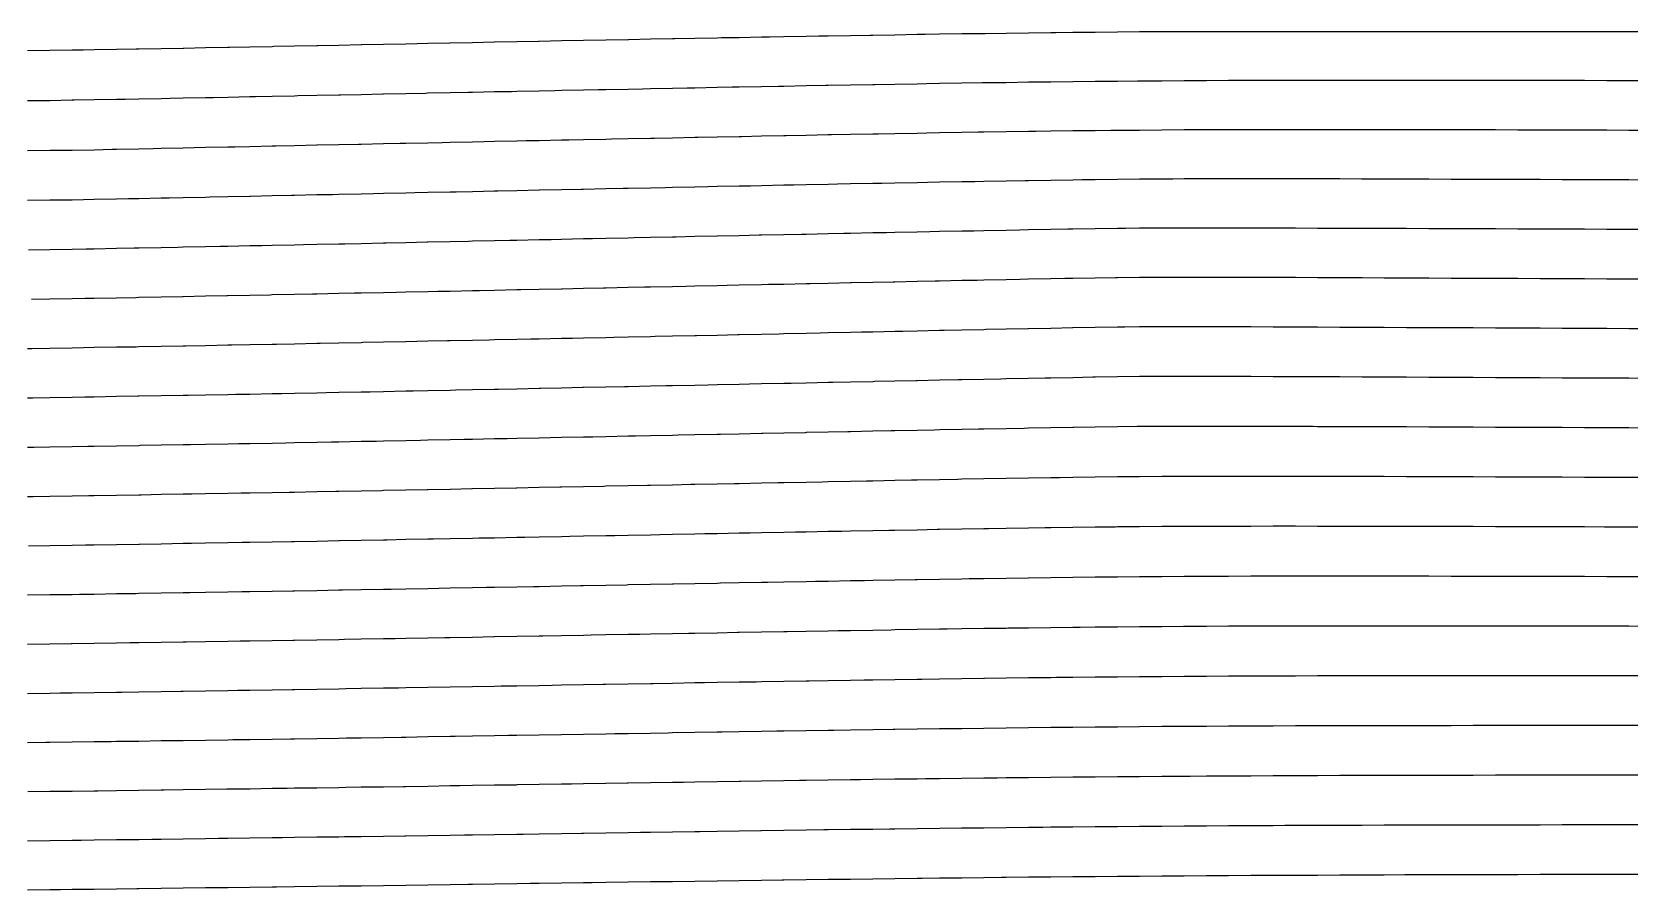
# Model space of a CAD drawing. Header units: metres. Extents: x 228 to 3387, y 40 to 163.
# Drawn here: x 813.5 to 1040.6, y 40.9 to 163 of the extents above; entities that cross this region are included whole.
import ezdxf

# ---------------------------------------------------------------- set-up
doc = ezdxf.new("R2010")
doc.units = ezdxf.units.M
for name, color, linetype in [('Contour_Level_10', 7, 'Continuous'), ('Contour_Level_11', 7, 'Continuous'), ('Contour_Level_12', 7, 'Continuous'), ('Contour_Level_13', 7, 'Continuous'), ('Contour_Level_14', 7, 'Continuous'), ('Contour_Level_15', 7, 'Continuous'), ('Contour_Level_16', 7, 'Continuous'), ('Contour_Level_17', 7, 'Continuous'), ('Contour_Level_18', 7, 'Continuous'), ('Contour_Level_19', 7, 'Continuous'), ('Contour_Level_20', 7, 'Continuous'), ('Contour_Level_21', 7, 'Continuous'), ('Contour_Level_22', 7, 'Continuous'), ('Contour_Level_23', 7, 'Continuous'), ('Contour_Level_6', 7, 'Continuous'), ('Contour_Level_7', 7, 'Continuous'), ('Contour_Level_8', 7, 'Continuous'), ('Contour_Level_9', 7, 'Continuous')]:
    doc.layers.add(name, color=color, linetype=linetype)

msp = doc.modelspace()

# ---------------------------------------------------------------- linework, layer by layer
at = {"layer": 'Contour_Level_10'}
msp.add_lwpolyline([(1043.73, 134.88), (1040.57, 134.89), (1037.41, 134.9), (1034.25, 134.92), (1031.4, 134.93), (1031.09, 134.93), (1027.93, 134.94), (1024.76, 134.96), (1021.6, 134.97), (1018.44, 134.98), (1015.28, 134.99), (1012.12, 135.01), (1008.96, 135.02), (1005.79, 135.03), (1002.63, 135.04), (1000.03, 135.05), (999.47, 135.05), (996.31, 135.06), (993.15, 135.07), (989.98, 135.08), (986.82, 135.09), (983.66, 135.09), (980.5, 135.1), (977.34, 135.1), (974.18, 135.09), (971.01, 135.07), (969.02, 135.05), (967.85, 135.04), (964.69, 134.99), (961.53, 134.94), (960.82, 134.93), (958.37, 134.89), (955.21, 134.83), (953.94, 134.8), (952.04, 134.77), (948.88, 134.71), (947.46, 134.68), (945.72, 134.65), (942.56, 134.59), (941.18, 134.56), (939.4, 134.52), (936.23, 134.46), (935.02, 134.44), (933.07, 134.4), (929.91, 134.33), (928.95, 134.31), (926.75, 134.27), (923.59, 134.2), (922.93, 134.19), (920.43, 134.14), (917.26, 134.07), (916.94, 134.07), (914.1, 134.01), (910.99, 133.94), (910.94, 133.94), (907.78, 133.88), (905.06, 133.82), (904.62, 133.81), (901.46, 133.74), (899.15, 133.7), (898.29, 133.68), (895.13, 133.61), (893.25, 133.57), (891.97, 133.55), (888.81, 133.48), (887.36, 133.45), (885.65, 133.41), (882.48, 133.35), (881.48, 133.33), (879.32, 133.28), (876.16, 133.22), (875.61, 133.2), (873, 133.15), (869.84, 133.08), (869.74, 133.08), (866.68, 133.02), (863.88, 132.96), (863.51, 132.95), (860.35, 132.88), (858.01, 132.83), (857.19, 132.82), (854.03, 132.75), (852.13, 132.71), (850.87, 132.69), (847.71, 132.62), (846.23, 132.59), (844.54, 132.55), (841.38, 132.49), (840.3, 132.47), (838.22, 132.42), (835.06, 132.36), (834.29, 132.34), (831.9, 132.29), (828.73, 132.23), (828.07, 132.22), (825.57, 132.17), (822.41, 132.12), (821.25, 132.1), (819.25, 132.06), (816.09, 132.02), (813.05, 131.97)], dxfattribs=at)
at = {"layer": 'Contour_Level_11'}
msp.add_lwpolyline([(1043.73, 127.82), (1040.57, 127.84), (1037.41, 127.85), (1034.25, 127.86), (1031.09, 127.88), (1027.93, 127.89), (1024.76, 127.91), (1024.25, 127.91), (1021.6, 127.92), (1018.44, 127.94), (1015.28, 127.95), (1012.12, 127.96), (1008.96, 127.98), (1005.79, 127.99), (1002.63, 128.01), (999.47, 128.02), (996.49, 128.03), (996.31, 128.03), (993.15, 128.05), (989.98, 128.06), (986.82, 128.07), (983.66, 128.08), (980.5, 128.09), (977.34, 128.09), (974.18, 128.09), (971.01, 128.08), (967.85, 128.04), (967.56, 128.03), (964.69, 127.99), (961.53, 127.93), (960.4, 127.91), (958.37, 127.87), (955.21, 127.81), (954.05, 127.79), (952.04, 127.75), (948.88, 127.68), (947.93, 127.66), (945.72, 127.62), (942.56, 127.55), (941.93, 127.54), (939.4, 127.49), (936.23, 127.42), (935.98, 127.42), (933.07, 127.36), (930.06, 127.29), (929.91, 127.29), (926.75, 127.23), (924.16, 127.17), (923.59, 127.16), (920.43, 127.09), (918.27, 127.05), (917.26, 127.03), (914.1, 126.96), (912.39, 126.92), (910.94, 126.89), (907.78, 126.83), (906.52, 126.8), (904.62, 126.76), (901.46, 126.7), (900.65, 126.68), (898.29, 126.63), (895.13, 126.56), (894.78, 126.56), (891.97, 126.5), (888.91, 126.43), (888.81, 126.43), (885.65, 126.36), (883.04, 126.31), (882.48, 126.3), (879.32, 126.23), (877.15, 126.19), (876.16, 126.17), (873, 126.1), (871.26, 126.06), (869.84, 126.03), (866.68, 125.97), (865.36, 125.94), (863.51, 125.9), (860.35, 125.84), (859.42, 125.82), (857.19, 125.77), (854.03, 125.71), (853.45, 125.69), (850.87, 125.64), (847.71, 125.58), (847.41, 125.57), (844.54, 125.51), (841.38, 125.45), (841.27, 125.45), (838.22, 125.39), (835.06, 125.33), (834.95, 125.32), (831.9, 125.27), (828.73, 125.21), (828.3, 125.2), (825.57, 125.15), (822.41, 125.1), (821.13, 125.08), (819.25, 125.05), (816.09, 125), (813.47, 124.95)], dxfattribs=at)
at = {"layer": 'Contour_Level_12'}
msp.add_lwpolyline([(1043.73, 120.77), (1040.57, 120.78), (1037.41, 120.8), (1034.25, 120.81), (1031.09, 120.83), (1027.93, 120.84), (1024.76, 120.86), (1021.6, 120.87), (1018.44, 120.89), (1017.12, 120.89), (1015.28, 120.9), (1012.12, 120.92), (1008.96, 120.93), (1005.79, 120.95), (1002.63, 120.96), (999.47, 120.97), (996.31, 120.99), (993.15, 121), (990.53, 121.02), (989.98, 121.02), (986.82, 121.03), (983.66, 121.04), (980.5, 121.05), (977.34, 121.06), (974.18, 121.06), (971.01, 121.04), (968.93, 121.02), (967.85, 121), (964.69, 120.95), (961.53, 120.89), (961.47, 120.89), (958.37, 120.83), (955.21, 120.77), (955.18, 120.77), (952.04, 120.71), (949.16, 120.65), (948.88, 120.64), (945.72, 120.57), (943.23, 120.52), (942.56, 120.51), (939.4, 120.44), (937.35, 120.4), (936.23, 120.38), (933.07, 120.31), (931.48, 120.28), (929.91, 120.24), (926.75, 120.18), (925.62, 120.15), (923.59, 120.11), (920.43, 120.04), (919.76, 120.03), (917.26, 119.98), (914.1, 119.91), (913.9, 119.91), (910.94, 119.84), (908.03, 119.78), (907.78, 119.78), (904.62, 119.71), (902.16, 119.66), (901.46, 119.65), (898.29, 119.58), (896.27, 119.54), (895.13, 119.51), (891.97, 119.45), (890.38, 119.41), (888.81, 119.38), (885.65, 119.32), (884.48, 119.29), (882.48, 119.25), (879.32, 119.18), (878.56, 119.17), (876.16, 119.12), (873, 119.05), (872.61, 119.05), (869.84, 118.99), (866.68, 118.92), (866.63, 118.92), (863.51, 118.86), (860.6, 118.8), (860.35, 118.79), (857.19, 118.73), (854.51, 118.68), (854.03, 118.67), (850.87, 118.6), (848.32, 118.55), (847.71, 118.54), (844.54, 118.48), (841.97, 118.43), (841.38, 118.42), (838.22, 118.36), (835.38, 118.31), (835.06, 118.3), (831.9, 118.24), (828.73, 118.19), (828.36, 118.18), (825.57, 118.14), (822.41, 118.09), (820.88, 118.06), (819.25, 118.03), (816.09, 117.98), (813.55, 117.94), (812.93, 117.93)], dxfattribs=at)
at = {"layer": 'Contour_Level_13'}
msp.add_lwpolyline([(1043.73, 113.72), (1040.57, 113.73), (1037.41, 113.74), (1035.75, 113.75), (1034.25, 113.76), (1031.09, 113.77), (1027.93, 113.79), (1024.76, 113.8), (1021.6, 113.81), (1018.44, 113.83), (1015.28, 113.84), (1012.12, 113.86), (1008.96, 113.87), (1008.71, 113.87), (1005.79, 113.89), (1002.63, 113.9), (999.47, 113.92), (996.31, 113.93), (993.15, 113.94), (989.98, 113.95), (986.82, 113.97), (983.66, 113.98), (980.5, 113.98), (977.34, 113.99), (974.18, 113.98), (971.01, 113.97), (967.85, 113.93), (964.69, 113.88), (964.36, 113.87), (961.53, 113.82), (958.37, 113.77), (957.57, 113.75), (955.21, 113.71), (952.04, 113.64), (951.3, 113.63), (948.88, 113.58), (945.72, 113.51), (945.23, 113.5), (942.56, 113.45), (939.4, 113.38), (939.25, 113.38), (936.23, 113.32), (933.31, 113.26), (933.07, 113.25), (929.91, 113.19), (927.39, 113.14), (926.75, 113.12), (923.59, 113.06), (921.48, 113.01), (920.43, 112.99), (917.26, 112.92), (915.57, 112.89), (914.1, 112.86), (910.94, 112.79), (909.65, 112.77), (907.78, 112.73), (904.62, 112.66), (903.72, 112.64), (901.46, 112.6), (898.29, 112.53), (897.79, 112.52), (895.13, 112.46), (891.97, 112.4), (891.83, 112.4), (888.81, 112.33), (885.86, 112.27), (885.65, 112.27), (882.48, 112.2), (879.86, 112.15), (879.32, 112.14), (876.16, 112.07), (873.83, 112.03), (873, 112.01), (869.84, 111.95), (867.75, 111.9), (866.68, 111.88), (863.51, 111.82), (861.61, 111.78), (860.35, 111.76), (857.19, 111.69), (855.39, 111.66), (854.03, 111.63), (850.87, 111.57), (849.04, 111.53), (847.71, 111.51), (844.54, 111.45), (842.52, 111.41), (841.38, 111.39), (838.22, 111.33), (835.74, 111.29), (835.06, 111.28), (831.9, 111.22), (828.73, 111.17), (828.59, 111.17), (825.57, 111.12), (822.41, 111.06), (821.07, 111.04), (819.25, 111.01), (816.09, 110.96), (813.69, 110.92), (812.93, 110.91)], dxfattribs=at)
at = {"layer": 'Contour_Level_14'}
msp.add_lwpolyline([(1043.73, 106.66), (1040.57, 106.67), (1037.41, 106.69), (1034.25, 106.7), (1031.09, 106.71), (1027.93, 106.73), (1026.63, 106.73), (1024.76, 106.74), (1021.6, 106.75), (1018.44, 106.77), (1015.28, 106.78), (1012.12, 106.79), (1008.96, 106.81), (1005.79, 106.82), (1002.63, 106.83), (999.47, 106.84), (996.31, 106.85), (995.7, 106.86), (993.15, 106.86), (989.98, 106.87), (986.82, 106.88), (983.66, 106.89), (980.5, 106.89), (977.34, 106.89), (974.18, 106.88), (971.01, 106.86), (970.66, 106.86), (967.85, 106.82), (964.69, 106.78), (961.66, 106.73), (961.53, 106.73), (958.37, 106.68), (955.21, 106.62), (954.62, 106.61), (952.04, 106.56), (948.88, 106.5), (948.1, 106.49), (945.72, 106.44), (942.56, 106.38), (941.81, 106.36), (939.4, 106.32), (936.23, 106.25), (935.65, 106.24), (933.07, 106.19), (929.91, 106.12), (929.55, 106.12), (926.75, 106.06), (923.59, 106), (923.49, 105.99), (920.43, 105.93), (917.46, 105.87), (917.26, 105.87), (914.1, 105.8), (911.43, 105.75), (910.94, 105.74), (907.78, 105.67), (905.4, 105.62), (904.62, 105.61), (901.46, 105.54), (899.36, 105.5), (898.29, 105.48), (895.13, 105.42), (893.3, 105.38), (891.97, 105.35), (888.81, 105.29), (887.23, 105.26), (885.65, 105.22), (882.48, 105.16), (881.12, 105.13), (879.32, 105.1), (876.16, 105.03), (874.97, 105.01), (873, 104.97), (869.84, 104.91), (868.77, 104.89), (866.68, 104.84), (863.51, 104.78), (862.5, 104.76), (860.35, 104.72), (857.19, 104.66), (856.13, 104.64), (854.03, 104.6), (850.87, 104.54), (849.64, 104.52), (847.71, 104.48), (844.54, 104.42), (842.97, 104.39), (841.38, 104.36), (838.22, 104.31), (836.08, 104.27), (835.06, 104.25), (831.9, 104.2), (828.91, 104.15), (828.73, 104.14), (825.57, 104.09), (822.41, 104.04), (821.48, 104.02), (819.25, 103.99), (816.09, 103.94), (813.85, 103.9), (812.93, 103.89)], dxfattribs=at)
at = {"layer": 'Contour_Level_15'}
msp.add_lwpolyline([(1043.73, 99.61), (1040.57, 99.62), (1037.41, 99.63), (1034.25, 99.64), (1031.09, 99.65), (1027.93, 99.67), (1024.76, 99.68), (1021.6, 99.69), (1018.44, 99.7), (1015.28, 99.71), (1014.2, 99.71), (1012.12, 99.72), (1008.96, 99.73), (1005.79, 99.74), (1002.63, 99.75), (999.47, 99.76), (996.31, 99.77), (993.15, 99.77), (989.98, 99.78), (986.82, 99.78), (983.66, 99.78), (980.5, 99.78), (977.34, 99.77), (974.18, 99.75), (971.01, 99.73), (969.24, 99.71), (967.85, 99.7), (964.69, 99.66), (961.53, 99.62), (959.63, 99.59), (958.37, 99.57), (955.21, 99.52), (952.06, 99.47), (952.04, 99.47), (948.88, 99.41), (945.72, 99.36), (945.17, 99.35), (942.56, 99.3), (939.4, 99.24), (938.58, 99.22), (936.23, 99.18), (933.07, 99.12), (932.17, 99.1), (929.91, 99.06), (926.75, 98.99), (925.87, 98.98), (923.59, 98.93), (920.43, 98.87), (919.62, 98.85), (917.26, 98.81), (914.1, 98.74), (913.41, 98.73), (910.94, 98.68), (907.78, 98.62), (907.22, 98.61), (904.62, 98.55), (901.46, 98.49), (901.03, 98.48), (898.29, 98.43), (895.13, 98.37), (894.83, 98.36), (891.97, 98.3), (888.81, 98.24), (888.61, 98.24), (885.65, 98.18), (882.48, 98.12), (882.36, 98.11), (879.32, 98.05), (876.16, 97.99), (876.07, 97.99), (873, 97.93), (869.84, 97.87), (869.72, 97.87), (866.68, 97.81), (863.51, 97.75), (863.29, 97.74), (860.35, 97.69), (857.19, 97.63), (856.76, 97.62), (854.03, 97.57), (850.87, 97.51), (850.1, 97.5), (847.71, 97.45), (844.54, 97.4), (843.28, 97.38), (841.38, 97.34), (838.22, 97.29), (836.27, 97.25), (835.06, 97.23), (831.9, 97.18), (829.06, 97.13), (828.73, 97.12), (825.57, 97.07), (822.41, 97.02), (821.64, 97.01), (819.25, 96.97), (816.09, 96.92), (813.71, 96.88), (812.93, 96.87)], dxfattribs=at)
at = {"layer": 'Contour_Level_16'}
msp.add_lwpolyline([(1043.73, 92.55), (1040.57, 92.56), (1037.41, 92.57), (1037.08, 92.57), (1034.25, 92.58), (1031.09, 92.59), (1027.93, 92.6), (1024.76, 92.61), (1021.6, 92.62), (1018.44, 92.63), (1015.28, 92.64), (1012.12, 92.65), (1008.96, 92.65), (1005.79, 92.66), (1002.63, 92.67), (999.47, 92.67), (996.31, 92.67), (993.15, 92.68), (989.98, 92.68), (986.82, 92.67), (983.66, 92.67), (980.5, 92.66), (977.34, 92.65), (974.18, 92.63), (971.01, 92.6), (967.85, 92.58), (967.58, 92.57), (964.69, 92.54), (961.53, 92.5), (958.37, 92.46), (957.57, 92.45), (955.21, 92.42), (952.04, 92.37), (949.53, 92.33), (948.88, 92.32), (945.72, 92.26), (942.56, 92.21), (942.24, 92.2), (939.4, 92.15), (936.23, 92.1), (935.34, 92.08), (933.07, 92.04), (929.91, 91.98), (928.66, 91.96), (926.75, 91.92), (923.59, 91.86), (922.1, 91.83), (920.43, 91.8), (917.26, 91.74), (915.64, 91.71), (914.1, 91.68), (910.94, 91.62), (909.22, 91.59), (907.78, 91.56), (904.62, 91.5), (902.82, 91.47), (901.46, 91.44), (898.29, 91.38), (896.43, 91.34), (895.13, 91.32), (891.97, 91.26), (890.03, 91.22), (888.81, 91.2), (885.65, 91.14), (883.6, 91.1), (882.48, 91.07), (879.32, 91.01), (877.13, 90.97), (876.16, 90.95), (873, 90.89), (870.6, 90.85), (869.84, 90.84), (866.68, 90.78), (863.99, 90.73), (863.51, 90.72), (860.35, 90.66), (857.28, 90.6), (857.19, 90.6), (854.03, 90.54), (850.87, 90.49), (850.44, 90.48), (847.71, 90.43), (844.54, 90.38), (843.43, 90.36), (841.38, 90.32), (838.22, 90.27), (836.25, 90.23), (835.06, 90.21), (831.9, 90.16), (828.86, 90.11), (828.73, 90.11), (825.57, 90.06), (822.41, 90.01), (821.17, 89.99), (819.25, 89.96), (816.09, 89.91), (813.06, 89.86)], dxfattribs=at)
at = {"layer": 'Contour_Level_17'}
msp.add_lwpolyline([(1043.73, 85.5), (1040.57, 85.51), (1037.41, 85.51), (1034.25, 85.52), (1031.09, 85.53), (1027.93, 85.53), (1024.76, 85.54), (1021.6, 85.55), (1018.44, 85.55), (1017.95, 85.56), (1015.28, 85.56), (1012.12, 85.57), (1008.96, 85.57), (1005.79, 85.57), (1002.63, 85.58), (999.47, 85.58), (996.31, 85.58), (993.15, 85.58), (989.98, 85.57), (986.82, 85.57), (983.66, 85.56), (983.59, 85.56), (980.5, 85.54), (977.34, 85.53), (974.18, 85.51), (971.01, 85.48), (967.85, 85.46), (965.39, 85.43), (964.69, 85.43), (961.53, 85.39), (958.37, 85.35), (955.21, 85.31), (955.17, 85.31), (952.04, 85.27), (948.88, 85.22), (946.77, 85.19), (945.72, 85.17), (942.56, 85.12), (939.4, 85.07), (939.12, 85.06), (936.23, 85.01), (933.07, 84.96), (931.91, 84.94), (929.91, 84.91), (926.75, 84.85), (924.95, 84.82), (923.59, 84.79), (920.43, 84.74), (918.14, 84.69), (917.26, 84.68), (914.1, 84.62), (911.42, 84.57), (910.94, 84.56), (907.78, 84.5), (904.76, 84.45), (904.62, 84.44), (901.46, 84.39), (898.29, 84.33), (898.13, 84.32), (895.13, 84.27), (891.97, 84.21), (891.51, 84.2), (888.81, 84.15), (885.65, 84.09), (884.86, 84.08), (882.48, 84.03), (879.32, 83.98), (878.18, 83.95), (876.16, 83.92), (873, 83.86), (871.44, 83.83), (869.84, 83.8), (866.68, 83.75), (864.62, 83.71), (863.51, 83.69), (860.35, 83.63), (857.69, 83.59), (857.19, 83.58), (854.03, 83.52), (850.87, 83.47), (850.63, 83.46), (847.71, 83.41), (844.54, 83.36), (843.4, 83.34), (841.38, 83.31), (838.22, 83.25), (835.98, 83.22), (835.06, 83.2), (831.9, 83.15), (828.73, 83.1), (828.31, 83.09), (825.57, 83.05), (822.41, 83), (820.33, 82.97), (819.25, 82.95), (816.09, 82.91), (812.93, 82.86)], dxfattribs=at)
at = {"layer": 'Contour_Level_18'}
msp.add_lwpolyline([(1043.73, 78.44), (1040.57, 78.45), (1037.41, 78.45), (1034.25, 78.46), (1031.09, 78.46), (1027.93, 78.47), (1024.76, 78.47), (1021.6, 78.48), (1018.44, 78.48), (1015.28, 78.48), (1012.12, 78.48), (1008.96, 78.49), (1005.79, 78.49), (1002.63, 78.49), (999.47, 78.48), (996.31, 78.48), (993.15, 78.48), (989.98, 78.47), (986.82, 78.46), (983.66, 78.45), (980.5, 78.43), (977.34, 78.41), (977.27, 78.41), (974.18, 78.39), (971.01, 78.37), (967.85, 78.34), (964.69, 78.31), (962.57, 78.29), (961.53, 78.28), (958.37, 78.24), (955.21, 78.21), (952.33, 78.17), (952.04, 78.16), (948.88, 78.12), (945.72, 78.08), (943.64, 78.05), (942.56, 78.03), (939.4, 77.98), (936.23, 77.93), (935.69, 77.92), (933.07, 77.88), (929.91, 77.83), (928.18, 77.8), (926.75, 77.77), (923.59, 77.72), (920.93, 77.68), (920.43, 77.67), (917.26, 77.61), (914.1, 77.56), (913.85, 77.55), (910.94, 77.5), (907.78, 77.45), (906.87, 77.43), (904.62, 77.39), (901.46, 77.33), (899.95, 77.31), (898.29, 77.28), (895.13, 77.22), (893.06, 77.18), (891.97, 77.16), (888.81, 77.11), (886.16, 77.06), (885.65, 77.05), (882.48, 76.99), (879.32, 76.94), (879.23, 76.94), (876.16, 76.88), (873, 76.83), (872.24, 76.81), (869.84, 76.77), (866.68, 76.72), (865.17, 76.69), (863.51, 76.66), (860.35, 76.61), (857.99, 76.57), (857.19, 76.55), (854.03, 76.5), (850.87, 76.45), (850.67, 76.44), (847.71, 76.4), (844.54, 76.34), (843.17, 76.32), (841.38, 76.29), (838.22, 76.24), (835.46, 76.2), (835.06, 76.19), (831.9, 76.14), (828.73, 76.09), (827.47, 76.08), (825.57, 76.05), (822.41, 76), (819.25, 75.95), (819.14, 75.95), (816.09, 75.91), (812.93, 75.86)], dxfattribs=at)
at = {"layer": 'Contour_Level_19'}
msp.add_lwpolyline([(1043.73, 71.39), (1040.57, 71.39), (1037.41, 71.39), (1034.25, 71.39), (1031.09, 71.4), (1031.08, 71.4), (1027.93, 71.4), (1024.76, 71.4), (1021.6, 71.4), (1018.44, 71.4), (1015.28, 71.4), (1012.12, 71.4), (1008.96, 71.4), (1005.79, 71.4), (1002.91, 71.4), (1002.63, 71.4), (999.47, 71.39), (996.31, 71.39), (993.15, 71.38), (989.98, 71.37), (986.82, 71.36), (983.66, 71.34), (980.5, 71.33), (977.34, 71.31), (974.18, 71.29), (972.45, 71.27), (971.01, 71.26), (967.85, 71.24), (964.69, 71.21), (961.53, 71.18), (959.18, 71.15), (958.37, 71.14), (955.21, 71.11), (952.04, 71.07), (948.96, 71.03), (948.88, 71.03), (945.72, 70.98), (942.56, 70.94), (940.06, 70.9), (939.4, 70.89), (936.23, 70.85), (933.07, 70.8), (931.85, 70.78), (929.91, 70.75), (926.75, 70.7), (924.05, 70.66), (923.59, 70.65), (920.43, 70.6), (917.26, 70.55), (916.52, 70.53), (914.1, 70.49), (910.94, 70.44), (909.16, 70.41), (907.78, 70.39), (904.62, 70.33), (901.89, 70.29), (901.46, 70.28), (898.29, 70.23), (895.13, 70.17), (894.68, 70.17), (891.97, 70.12), (888.81, 70.06), (887.48, 70.04), (885.65, 70.01), (882.48, 69.96), (880.27, 69.92), (879.32, 69.9), (876.16, 69.85), (873, 69.8), (873, 69.8), (869.84, 69.74), (866.68, 69.69), (865.65, 69.67), (863.51, 69.64), (860.35, 69.59), (858.18, 69.55), (857.19, 69.53), (854.03, 69.48), (850.87, 69.43), (850.56, 69.43), (847.71, 69.38), (844.54, 69.33), (842.75, 69.3), (841.38, 69.28), (838.22, 69.23), (835.06, 69.19), (834.69, 69.18), (831.9, 69.14), (828.73, 69.09), (826.32, 69.06), (825.57, 69.05), (822.41, 69), (819.25, 68.96), (817.55, 68.93), (816.09, 68.91), (812.93, 68.87)], dxfattribs=at)
at = {"layer": 'Contour_Level_20'}
msp.add_lwpolyline([(1043.73, 64.33), (1040.57, 64.33), (1037.41, 64.33), (1034.25, 64.33), (1031.09, 64.33), (1027.93, 64.33), (1024.76, 64.33), (1021.6, 64.33), (1018.44, 64.33), (1015.28, 64.32), (1012.12, 64.32), (1008.96, 64.32), (1005.79, 64.31), (1002.63, 64.31), (999.47, 64.3), (996.31, 64.29), (993.15, 64.28), (989.98, 64.27), (986.82, 64.26), (986.37, 64.26), (983.66, 64.24), (980.5, 64.22), (977.34, 64.21), (974.18, 64.18), (971.01, 64.16), (967.85, 64.13), (967.63, 64.13), (964.69, 64.11), (961.53, 64.08), (958.37, 64.04), (955.23, 64.01), (955.21, 64.01), (952.04, 63.97), (948.88, 63.93), (945.72, 63.89), (945.06, 63.89), (942.56, 63.85), (939.4, 63.81), (936.23, 63.77), (935.97, 63.76), (933.07, 63.72), (929.91, 63.68), (927.52, 63.64), (926.75, 63.63), (923.59, 63.58), (920.43, 63.53), (919.45, 63.52), (917.26, 63.48), (914.1, 63.43), (911.63, 63.39), (910.94, 63.38), (907.78, 63.33), (904.62, 63.28), (903.97, 63.27), (901.46, 63.23), (898.29, 63.18), (896.39, 63.15), (895.13, 63.13), (891.97, 63.07), (888.85, 63.02), (888.81, 63.02), (885.65, 62.97), (882.48, 62.92), (881.31, 62.9), (879.32, 62.87), (876.16, 62.82), (873.72, 62.78), (873, 62.77), (869.84, 62.72), (866.68, 62.66), (866.04, 62.65), (863.51, 62.61), (860.35, 62.56), (858.25, 62.53), (857.19, 62.51), (854.03, 62.47), (850.87, 62.42), (850.28, 62.41), (847.71, 62.37), (844.54, 62.32), (842.1, 62.29), (841.38, 62.27), (838.22, 62.23), (835.06, 62.18), (833.64, 62.16), (831.9, 62.14), (828.73, 62.09), (825.57, 62.05), (824.82, 62.04), (822.41, 62.01), (819.25, 61.96), (816.09, 61.92), (815.53, 61.92), (812.93, 61.88)], dxfattribs=at)
at = {"layer": 'Contour_Level_21'}
msp.add_lwpolyline([(1043.73, 57.27), (1040.57, 57.27), (1037.41, 57.27), (1034.25, 57.27), (1031.09, 57.26), (1027.93, 57.26), (1024.76, 57.26), (1021.6, 57.26), (1018.44, 57.25), (1015.28, 57.25), (1012.12, 57.24), (1009.38, 57.24), (1008.96, 57.24), (1005.79, 57.23), (1002.63, 57.22), (999.47, 57.21), (996.31, 57.2), (993.15, 57.19), (989.98, 57.18), (986.82, 57.16), (983.66, 57.15), (980.5, 57.13), (978.21, 57.11), (977.34, 57.11), (974.18, 57.09), (971.01, 57.06), (967.85, 57.04), (964.69, 57.01), (962.62, 56.99), (961.53, 56.98), (958.37, 56.95), (955.21, 56.92), (952.04, 56.88), (950.76, 56.87), (948.88, 56.85), (945.72, 56.81), (942.56, 56.77), (940.59, 56.74), (939.4, 56.73), (936.23, 56.69), (933.07, 56.65), (931.34, 56.62), (929.91, 56.6), (926.75, 56.56), (923.59, 56.51), (922.64, 56.5), (920.43, 56.47), (917.26, 56.42), (914.29, 56.38), (914.1, 56.37), (910.94, 56.32), (907.78, 56.28), (906.17, 56.25), (904.62, 56.23), (901.46, 56.18), (898.29, 56.13), (898.18, 56.13), (895.13, 56.08), (891.97, 56.03), (890.26, 56.01), (888.81, 55.98), (885.65, 55.93), (882.48, 55.89), (882.34, 55.88), (879.32, 55.84), (876.16, 55.79), (874.39, 55.76), (873, 55.74), (869.84, 55.69), (866.68, 55.64), (866.36, 55.64), (863.51, 55.59), (860.35, 55.55), (858.19, 55.51), (857.19, 55.5), (854.03, 55.45), (850.87, 55.41), (849.83, 55.39), (847.71, 55.36), (844.54, 55.31), (841.38, 55.27), (841.23, 55.27), (838.22, 55.23), (835.06, 55.18), (832.29, 55.14), (831.9, 55.14), (828.73, 55.1), (825.57, 55.06), (822.92, 55.02), (822.41, 55.01), (819.25, 54.97), (816.09, 54.94), (812.98, 54.9)], dxfattribs=at)
at = {"layer": 'Contour_Level_22'}
msp.add_lwpolyline([(1043.73, 50.21), (1040.57, 50.21), (1037.41, 50.21), (1034.25, 50.2), (1031.09, 50.2), (1027.93, 50.19), (1024.76, 50.19), (1021.6, 50.18), (1018.44, 50.18), (1015.28, 50.17), (1012.12, 50.16), (1008.96, 50.16), (1005.79, 50.15), (1002.63, 50.14), (999.47, 50.13), (996.31, 50.12), (993.15, 50.1), (991.65, 50.1), (989.98, 50.09), (986.82, 50.07), (983.66, 50.06), (980.5, 50.04), (977.34, 50.02), (974.18, 49.99), (971.24, 49.97), (971.01, 49.97), (967.85, 49.95), (964.69, 49.92), (961.53, 49.89), (958.37, 49.86), (957.23, 49.85), (955.21, 49.83), (952.04, 49.8), (948.88, 49.76), (945.72, 49.73), (945.71, 49.73), (942.56, 49.69), (939.4, 49.65), (936.23, 49.61), (935.52, 49.6), (933.07, 49.57), (929.91, 49.53), (926.75, 49.49), (926.1, 49.48), (923.59, 49.45), (920.43, 49.4), (917.26, 49.36), (917.15, 49.36), (914.1, 49.31), (910.94, 49.27), (908.51, 49.23), (907.78, 49.22), (904.62, 49.18), (901.46, 49.13), (900.06, 49.11), (898.29, 49.09), (895.13, 49.04), (891.97, 48.99), (891.7, 48.99), (888.81, 48.95), (885.65, 48.9), (883.37, 48.86), (882.48, 48.85), (879.32, 48.81), (876.16, 48.76), (875.02, 48.74), (873, 48.71), (869.84, 48.67), (866.68, 48.62), (866.57, 48.62), (863.51, 48.57), (860.35, 48.53), (857.98, 48.5), (857.19, 48.48), (854.03, 48.44), (850.87, 48.4), (849.18, 48.37), (847.71, 48.35), (844.54, 48.31), (841.38, 48.27), (840.08, 48.25), (838.22, 48.22), (835.06, 48.18), (831.9, 48.14), (830.58, 48.13), (828.73, 48.1), (825.57, 48.06), (822.41, 48.03), (820.55, 48), (819.25, 47.99), (816.09, 47.95), (812.93, 47.91)], dxfattribs=at)
at = {"layer": 'Contour_Level_23'}
msp.add_lwpolyline([(1043.73, 43.16), (1040.57, 43.15), (1037.41, 43.14), (1034.25, 43.14), (1031.09, 43.13), (1027.93, 43.13), (1024.76, 43.12), (1021.6, 43.11), (1018.44, 43.1), (1015.28, 43.1), (1012.12, 43.09), (1008.96, 43.08), (1008.72, 43.08), (1005.79, 43.07), (1002.63, 43.06), (999.47, 43.05), (996.31, 43.03), (993.15, 43.02), (989.98, 43), (986.82, 42.99), (983.66, 42.97), (981.36, 42.95), (980.5, 42.95), (977.34, 42.93), (974.18, 42.91), (971.01, 42.88), (967.85, 42.86), (964.69, 42.83), (964.51, 42.83), (961.53, 42.81), (958.37, 42.78), (955.21, 42.75), (952.04, 42.72), (951.39, 42.71), (948.88, 42.68), (945.72, 42.65), (942.56, 42.61), (940.09, 42.59), (939.4, 42.58), (936.23, 42.54), (933.07, 42.5), (929.91, 42.46), (929.83, 42.46), (926.75, 42.42), (923.59, 42.38), (920.43, 42.34), (920.2, 42.34), (917.26, 42.3), (914.1, 42.26), (910.98, 42.22), (910.94, 42.22), (907.78, 42.17), (904.62, 42.13), (902.01, 42.09), (901.46, 42.09), (898.29, 42.04), (895.13, 42), (893.17, 41.97), (891.97, 41.95), (888.81, 41.91), (885.65, 41.86), (884.39, 41.85), (882.48, 41.82), (879.32, 41.78), (876.16, 41.73), (875.58, 41.72), (873, 41.69), (869.84, 41.64), (866.69, 41.6), (866.68, 41.6), (863.51, 41.56), (860.35, 41.51), (857.62, 41.48), (857.19, 41.47), (854.03, 41.43), (850.87, 41.39), (848.3, 41.35), (847.71, 41.35), (844.54, 41.31), (841.38, 41.27), (838.63, 41.23), (838.22, 41.23), (835.06, 41.19), (831.9, 41.15), (828.73, 41.11), (828.48, 41.11), (825.57, 41.07), (822.41, 41.04), (819.25, 41), (817.63, 40.98), (816.09, 40.97), (812.93, 40.93)], dxfattribs=at)
at = {"layer": 'Contour_Level_6'}
msp.add_lwpolyline([(1610.16, 163), (972.28, 163), (971.01, 162.99), (967.85, 162.96), (964.69, 162.93), (961.53, 162.9), (959.09, 162.88), (958.37, 162.87), (955.21, 162.83), (952.04, 162.79), (949.04, 162.75), (948.88, 162.75), (945.72, 162.71), (942.56, 162.66), (940.51, 162.63), (939.4, 162.61), (936.23, 162.56), (933.07, 162.51), (932.72, 162.51), (929.91, 162.46), (926.75, 162.41), (925.41, 162.38), (923.59, 162.35), (920.43, 162.3), (918.39, 162.26), (917.26, 162.24), (914.1, 162.18), (911.59, 162.14), (910.94, 162.13), (907.78, 162.07), (904.94, 162.02), (904.62, 162.01), (901.46, 161.95), (898.4, 161.89), (898.29, 161.89), (895.13, 161.83), (891.97, 161.77), (891.95, 161.77), (888.81, 161.71), (885.65, 161.65), (885.57, 161.65), (882.48, 161.59), (879.32, 161.52), (879.24, 161.52), (876.16, 161.46), (873, 161.4), (872.95, 161.4), (869.84, 161.34), (866.69, 161.28), (866.68, 161.28), (863.51, 161.21), (860.45, 161.15), (860.35, 161.15), (857.19, 161.09), (854.2, 161.03), (854.03, 161.03), (850.87, 160.96), (847.94, 160.91), (847.71, 160.9), (844.54, 160.84), (841.61, 160.78), (841.38, 160.78), (838.22, 160.72), (835.14, 160.66), (835.06, 160.66), (831.9, 160.6), (828.73, 160.54), (828.34, 160.54), (825.57, 160.49), (822.41, 160.44), (820.83, 160.41), (819.25, 160.39), (816.09, 160.35), (812.93, 160.3)], dxfattribs=at)
at = {"layer": 'Contour_Level_7'}
msp.add_lwpolyline([(1043.73, 156.04), (1040.57, 156.05), (1037.41, 156.06), (1034.25, 156.07), (1031.09, 156.07), (1027.93, 156.08), (1024.76, 156.09), (1021.6, 156.09), (1018.44, 156.1), (1015.28, 156.1), (1013.62, 156.11), (1012.12, 156.11), (1008.96, 156.11), (1005.79, 156.11), (1002.63, 156.11), (999.47, 156.11), (996.31, 156.11), (994.81, 156.11), (993.15, 156.1), (989.98, 156.1), (986.82, 156.08), (983.66, 156.07), (980.5, 156.05), (977.34, 156.03), (974.18, 156.01), (971.01, 155.98), (970.73, 155.98), (967.85, 155.96), (964.69, 155.93), (961.53, 155.9), (958.37, 155.86), (957.92, 155.86), (955.21, 155.83), (952.04, 155.78), (948.88, 155.74), (948.66, 155.74), (945.72, 155.69), (942.56, 155.64), (940.7, 155.61), (939.4, 155.59), (936.23, 155.54), (933.35, 155.49), (933.07, 155.48), (929.91, 155.43), (926.75, 155.37), (926.38, 155.37), (923.59, 155.32), (920.43, 155.26), (919.66, 155.24), (917.26, 155.2), (914.1, 155.14), (913.1, 155.12), (910.94, 155.08), (907.78, 155.02), (906.67, 155), (904.62, 154.96), (901.46, 154.9), (900.33, 154.87), (898.29, 154.83), (895.13, 154.77), (894.07, 154.75), (891.97, 154.71), (888.81, 154.65), (887.86, 154.63), (885.65, 154.58), (882.48, 154.52), (881.7, 154.5), (879.32, 154.46), (876.16, 154.39), (875.58, 154.38), (873, 154.33), (869.84, 154.27), (869.49, 154.26), (866.68, 154.2), (863.51, 154.14), (863.43, 154.14), (860.35, 154.07), (857.39, 154.01), (857.19, 154.01), (854.03, 153.94), (851.36, 153.89), (850.87, 153.88), (847.71, 153.81), (845.34, 153.77), (844.54, 153.75), (841.38, 153.68), (839.3, 153.64), (838.22, 153.62), (835.06, 153.56), (833.19, 153.52), (831.9, 153.49), (828.73, 153.43), (826.81, 153.4), (825.57, 153.37), (822.41, 153.32), (819.54, 153.27), (819.25, 153.27), (816.09, 153.22), (812.93, 153.18)], dxfattribs=at)
at = {"layer": 'Contour_Level_8'}
msp.add_lwpolyline([(1043.73, 148.99), (1040.57, 149), (1037.41, 149.01), (1034.25, 149.02), (1031.09, 149.03), (1027.93, 149.04), (1024.76, 149.04), (1021.6, 149.05), (1018.44, 149.06), (1015.28, 149.07), (1012.12, 149.08), (1008.96, 149.08), (1005.79, 149.09), (1005.53, 149.09), (1002.63, 149.09), (999.47, 149.09), (996.31, 149.09), (993.15, 149.09), (989.98, 149.09), (987.63, 149.09), (986.82, 149.09), (983.66, 149.08), (980.5, 149.06), (977.34, 149.05), (974.18, 149.02), (971.01, 149), (967.85, 148.97), (966.93, 148.96), (964.69, 148.94), (961.53, 148.91), (958.37, 148.87), (956.26, 148.84), (955.21, 148.83), (952.04, 148.78), (948.88, 148.73), (948.07, 148.72), (945.72, 148.68), (942.56, 148.63), (940.75, 148.59), (939.4, 148.57), (936.23, 148.51), (933.85, 148.47), (933.07, 148.46), (929.91, 148.4), (927.22, 148.35), (926.75, 148.34), (923.59, 148.28), (920.77, 148.23), (920.43, 148.22), (917.26, 148.16), (914.44, 148.1), (914.1, 148.1), (910.94, 148.03), (908.2, 147.98), (907.78, 147.97), (904.62, 147.91), (902.04, 147.86), (901.46, 147.84), (898.29, 147.78), (895.92, 147.73), (895.13, 147.72), (891.97, 147.65), (889.85, 147.61), (888.81, 147.59), (885.65, 147.52), (883.82, 147.49), (882.48, 147.46), (879.32, 147.39), (877.82, 147.36), (876.16, 147.33), (873, 147.26), (871.85, 147.24), (869.84, 147.2), (866.68, 147.13), (865.91, 147.12), (863.51, 147.07), (860.35, 147), (859.99, 146.99), (857.19, 146.94), (854.09, 146.87), (854.03, 146.87), (850.87, 146.8), (848.23, 146.75), (847.71, 146.74), (844.54, 146.67), (842.39, 146.62), (841.38, 146.6), (838.22, 146.54), (836.59, 146.5), (835.06, 146.47), (831.9, 146.4), (830.8, 146.38), (828.73, 146.33), (825.57, 146.27), (824.94, 146.26), (822.41, 146.2), (819.25, 146.15), (817.42, 146.13), (816.09, 146.12), (812.93, 146.08)], dxfattribs=at)
at = {"layer": 'Contour_Level_9'}
msp.add_lwpolyline([(1043.73, 141.93), (1040.57, 141.94), (1039.73, 141.95), (1037.41, 141.95), (1034.25, 141.97), (1031.09, 141.98), (1027.93, 141.99), (1024.76, 142), (1021.6, 142.01), (1018.44, 142.02), (1015.28, 142.03), (1012.12, 142.04), (1008.96, 142.05), (1005.79, 142.06), (1002.63, 142.07), (1002.54, 142.07), (999.47, 142.08), (996.31, 142.08), (993.15, 142.09), (989.98, 142.09), (986.82, 142.09), (983.66, 142.09), (980.5, 142.08), (977.34, 142.08), (975.74, 142.07), (974.18, 142.06), (971.01, 142.04), (967.85, 142.01), (964.69, 141.97), (962.83, 141.95), (961.53, 141.93), (958.37, 141.88), (955.21, 141.83), (954.74, 141.82), (952.04, 141.78), (948.88, 141.72), (947.58, 141.7), (945.72, 141.67), (942.56, 141.61), (940.84, 141.58), (939.4, 141.55), (936.23, 141.49), (934.36, 141.45), (933.07, 141.43), (929.91, 141.37), (928.04, 141.33), (926.75, 141.3), (923.59, 141.24), (921.83, 141.21), (920.43, 141.18), (917.26, 141.12), (915.7, 141.08), (914.1, 141.05), (910.94, 140.99), (909.62, 140.96), (907.78, 140.92), (904.62, 140.86), (903.59, 140.84), (901.46, 140.79), (898.29, 140.73), (897.59, 140.71), (895.13, 140.66), (891.97, 140.6), (891.63, 140.59), (888.81, 140.53), (885.69, 140.47), (885.65, 140.47), (882.48, 140.4), (879.77, 140.35), (879.32, 140.34), (876.16, 140.27), (873.87, 140.22), (873, 140.2), (869.84, 140.14), (867.98, 140.1), (866.68, 140.07), (863.51, 140.01), (862.12, 139.98), (860.35, 139.94), (857.19, 139.87), (856.27, 139.85), (854.03, 139.81), (850.87, 139.74), (850.43, 139.73), (847.71, 139.67), (844.62, 139.61), (844.54, 139.6), (841.38, 139.54), (838.84, 139.48), (838.22, 139.47), (835.06, 139.4), (833.07, 139.36), (831.9, 139.34), (828.73, 139.27), (827.28, 139.24), (825.57, 139.2), (822.41, 139.14), (820.9, 139.11), (819.25, 139.09), (816.09, 139.05), (812.93, 139.01)], dxfattribs=at)

doc.saveas('drawing.dxf')
